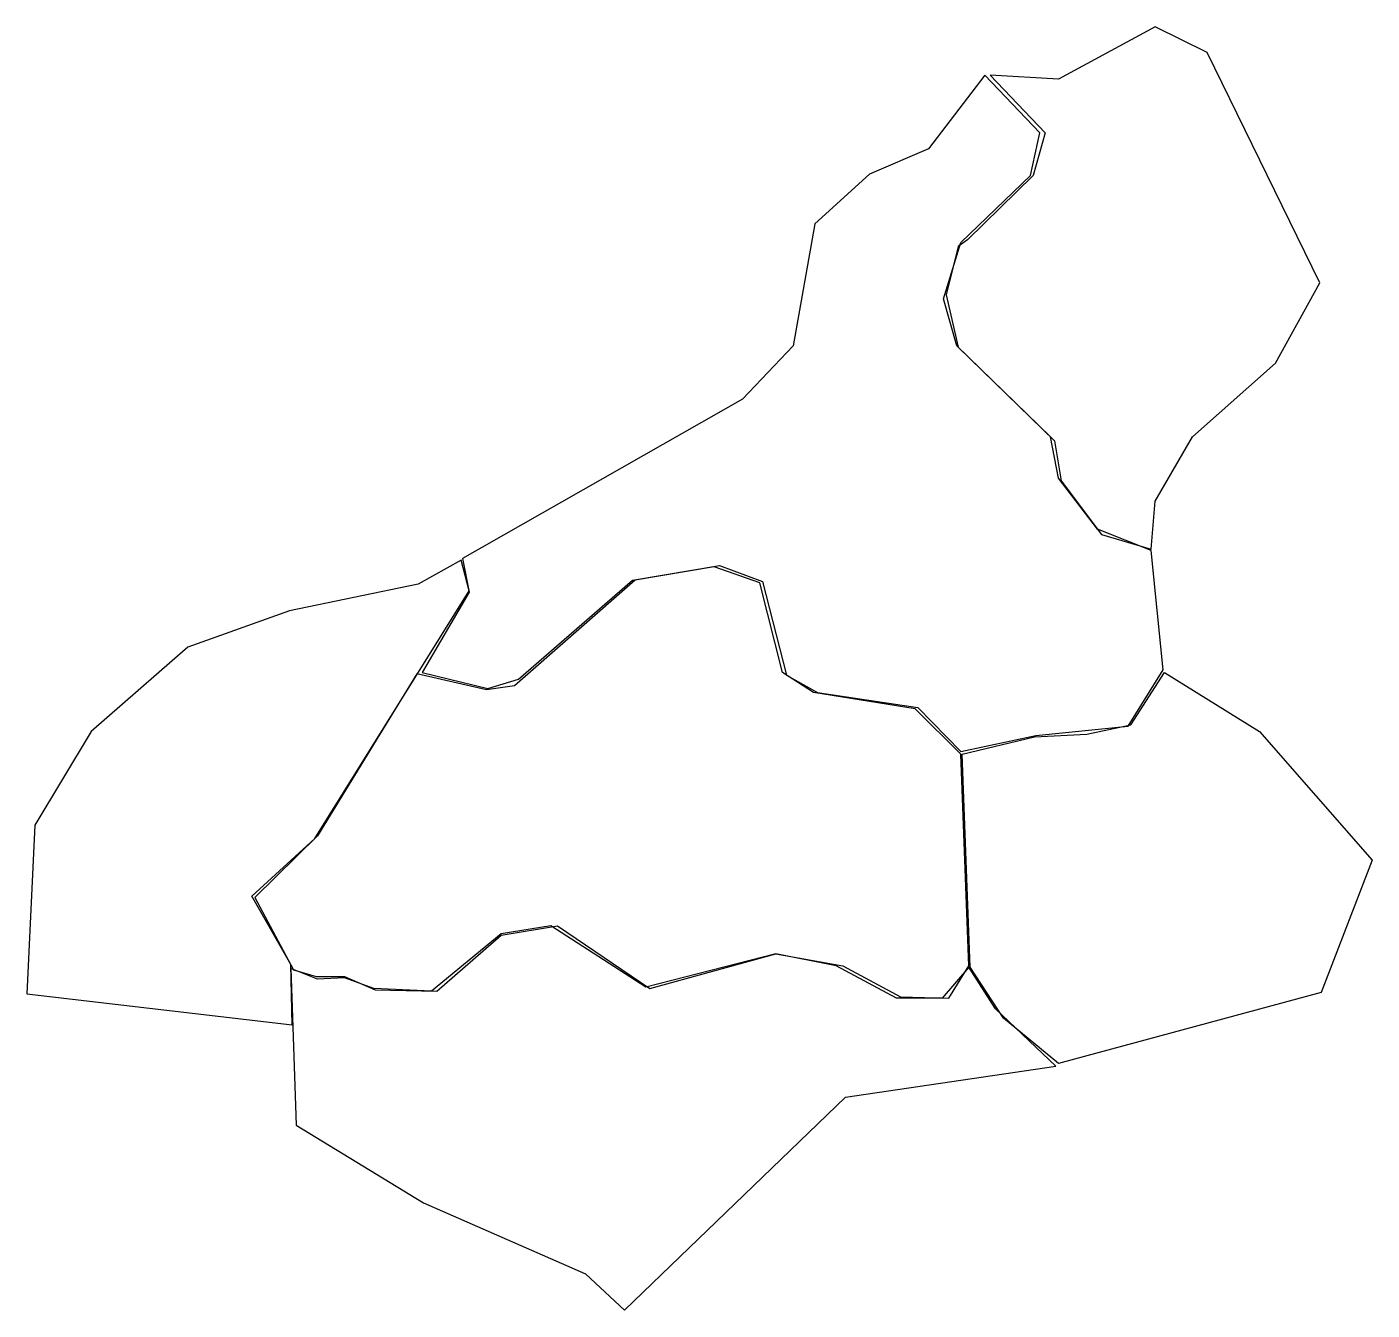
# Model space of a CAD drawing. Extents: x -449 to 125, y 219 to 766.
import ezdxf

# ---------------------------------------------------------------- set-up
doc = ezdxf.new("R2010")
doc.units = 0
doc.layers.add('Layer_1', color=7, linetype='CONTINUOUS')

msp = doc.modelspace()

# ---------------------------------------------------------------- linework, layer by layer
at = {"layer": 'Layer_1', "color": 7}
for points in [[(30.285714, 543.428572), (32, 564.000004), (48, 591.428572), (83.428568, 622.85714), (102.285712, 657.14286), (54.285714, 755.428572), (32, 766.285715), (-9.142857, 744.000004), (-38.285714, 745.714284), (-14.857143, 721.14286), (-20, 702.85714), (-48, 675.428572), (-52, 672.571428), (-57.142858, 652.000004), (-52, 629.714284), (-10.857143, 589.714284), (-8, 572.571428), (9.142857, 549.714284), (30.285714, 543.428572)], [(35.428571, 492.000004), (30.285714, 542.85714), (7.428571, 552.000004), (-9.142857, 573.714284), (-12.571429, 591.428572), (-52.571429, 630.285716), (-58.285714, 650.285716), (-50.857143, 674.285716), (-21.142857, 702.85714), (-17.142857, 721.14286), (-40.571429, 745.714284), (-64.571429, 714.285716), (-89.714288, 703.428572), (-113.142856, 682.285716), (-122.285712, 630.285716), (-144, 607.428572), (-263.428568, 539.428572), (-260.571432, 525.14286), (-280.571432, 490.85714), (-252.571432, 484.000004), (-239.428568, 488.000004), (-190.857144, 530.285716), (-153.714288, 536.571428), (-135.428568, 529.714284), (-125.142856, 489.714284), (-112, 482.285716), (-69.142858, 476.000004), (-50.857143, 457.14286), (-18.857143, 464.000004), (20.571429, 468.000004), (35.428571, 492.000004)], [(-264, 538.85714), (-282.285712, 528.571428), (-337.142856, 517.14286), (-380.571432, 501.714284), (-421.714288, 465.714284), (-445.714288, 425.714284), (-449.142856, 353.714284), (-336, 340.571428), (-336.571432, 366.285716), (-353.142856, 395.428572), (-326.285712, 420.000004), (-260.571432, 525.714284), (-264, 538.85714)], [(-47.428571, 365.714284), (-50.857143, 456.000004), (-70.285714, 475.428572), (-113.714288, 482.285716), (-126.857144, 490.85714), (-136.571432, 529.14286), (-156, 536.000004), (-189.714288, 530.285716), (-241.142856, 485.14286), (-253.142856, 483.428572), (-282.857144, 490.285716), (-325.142856, 421.14286), (-352, 394.85714), (-335.428568, 364.000004), (-325.714288, 361.14286), (-313.714288, 361.14286), (-300.571432, 355.428572), (-274.285712, 354.85714), (-246.857144, 378.85714), (-222.857144, 382.85714), (-183.428568, 356.000004), (-129.714288, 370.85714), (-101.142856, 365.714284), (-76.571429, 352.571428), (-56, 352.000004), (-47.428571, 365.714284)], [(-9.142857, 324.000004), (-32.571429, 343.428572), (-46.857143, 365.14286), (-50.285714, 456.000004), (-19.428571, 463.428572), (2.857143, 464.571428), (21.714286, 468.571428), (36, 490.85714), (76.571429, 465.714284), (124.571432, 410.85714), (102.857144, 354.285716), (-9.142857, 324.000004)], [(-336.571432, 364.571428), (-334.285712, 297.714284), (-280, 264.571428), (-210.857144, 234.285716), (-194.285712, 218.85714), (-100, 309.714284), (-10.285714, 322.85714), (-36, 347.428572), (-47.428571, 365.14286), (-58.857143, 352.000004), (-78.285714, 352.000004), (-104, 365.714284), (-129.714288, 370.85714), (-185.142856, 356.571428), (-225.714288, 382.85714), (-246.857144, 379.428572), (-276.571432, 354.85714), (-301.142856, 356.000004), (-313.714288, 360.571428), (-325.142856, 360.000004), (-336.571432, 364.571428)]]:
    msp.add_lwpolyline(points, close=True, dxfattribs=at)

doc.saveas('drawing.dxf')
